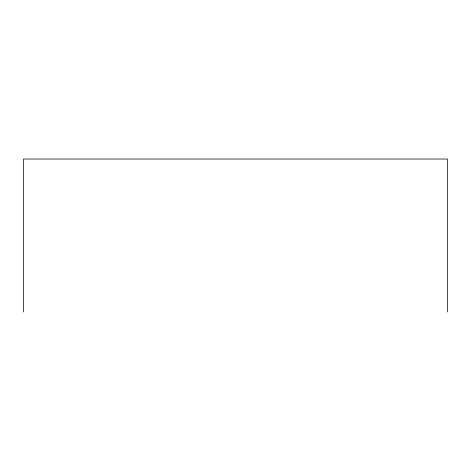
<?xml version="1.0" encoding="UTF-8"?>
<svg xmlns="http://www.w3.org/2000/svg" width="471" height="471" viewBox="0 0 471 471"><rect width="100%" height="100%" fill="white"/><g stroke="black" fill="none" stroke-linecap="round" stroke-linejoin="round"><path stroke-width="0.71" d="M447.45 311.979L447.45 159.021L23.55 159.021L23.55 311.979"/></g></svg>
